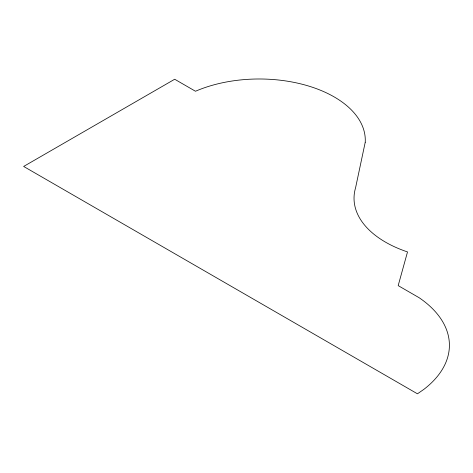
<?xml version="1.0" encoding="UTF-8"?>
<svg xmlns="http://www.w3.org/2000/svg" width="473" height="473" viewBox="0 0 473 473"><rect width="100%" height="100%" fill="white"/><g stroke="black" fill="none" stroke-linecap="round" stroke-linejoin="round"><path stroke-width="0.71" d="M365.233 142.225L355.566 187.834A107.477 62.052 0 0 0 407.519 251.926L398.183 285.621L419.096 297.694A127.06 73.356 0 0 1 423.761 389.439L417.446 393.808L23.65 166.449L174.691 79.245L195.479 91.254A106.112 61.259 0 0 1 308.136 85.897A106.112 61.259 0 0 1 365.233 142.225"/></g></svg>
